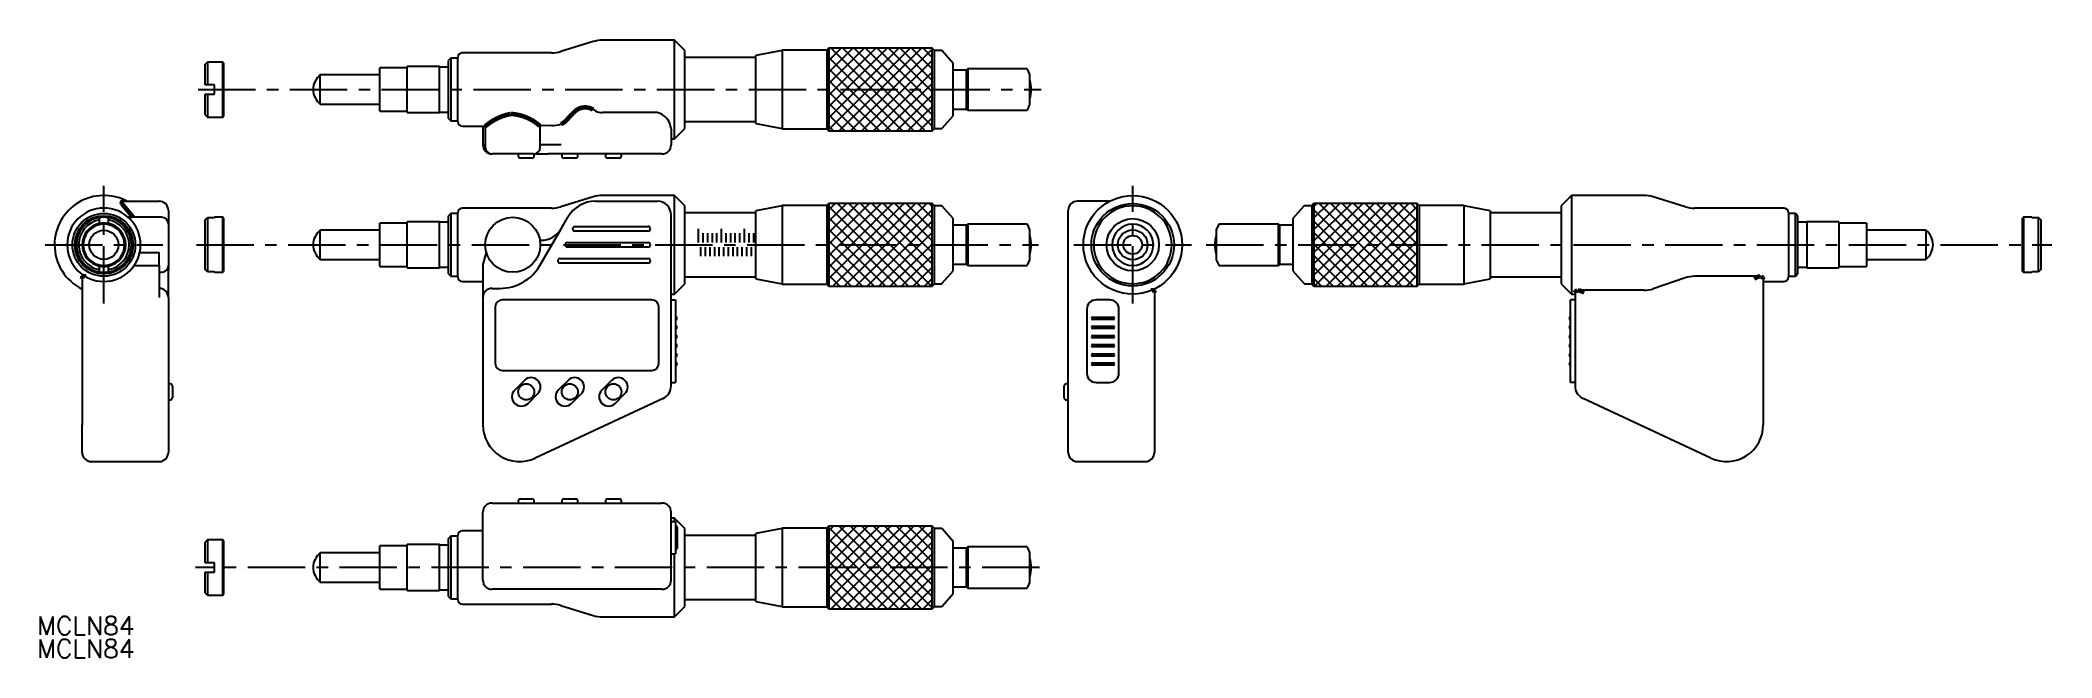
# Model space of a CAD drawing. Extents: x 19 to 457, y 13 to 148.
import ezdxf

# ---------------------------------------------------------------- set-up
doc = ezdxf.new("R2010")
doc.units = 0
doc.header["$LTSCALE"] = 10
doc.linetypes.add('CENTER', pattern=[2, 1.25, -0.25, 0.25, -0.25])
doc.layers.get('0').update_dxf_attribs({"linetype": 'CONTINUOUS'})
doc.layers.add('CENTER', color=1, linetype='CENTER')
doc.styles.get("Standard").update_dxf_attribs({"font": 'txt.shx', "bigfont": '@extfont2.shx'})

# ---------------------------------------------------------------- blocks, each defined once
blk = doc.blocks.new('AID1')
at = {"color": 7}
blk.add_text('MCLN84', height=4, dxfattribs=at).set_placement((18.341667, 18.217231))
blk = doc.blocks.new('AID5')
at = {"color": 7}
blk.add_text('MCLN84', height=4, dxfattribs=at).set_placement((18.341667, 13.217231))

msp = doc.modelspace()

# ---------------------------------------------------------------- linework, layer by layer
at = {"color": 7, "linetype": 'CONTINUOUS'}
for p, q in [((130.454416, 145.1), (111, 145.1)), ((139.500054, 147.544461), (132.499946, 145.405539)), ((157.25, 147.85), (141.545584, 147.85)), ((159.5, 145.6), (157.25, 147.85)), ((157.25, 126.35), (157.25, 147.85)), ((159.5, 128.6), (159.5, 145.6)), ((180.7, 145.6), (175, 144.492032)), ((180.7, 145.7), (180.7, 128.5)), ((190.5, 145.7), (180.7, 145.7)), ((190.9, 146.1), (190.5, 145.7)), ((190.5, 128.5), (190.5, 145.7)), ((190.9, 146.1), (190.9, 128.1)), ((213.4, 146.1), (190.9, 146.1)), ((213.4, 128.1), (213.4, 146.1)), ((213.9, 145.6), (213.4, 146.1)), ((215.365679, 145.6), (213.9, 145.6)), ((213.9, 128.6), (213.9, 145.6)), ((218, 142.8), (215.58946, 145.499805)), ((55.5, 143.1), (55, 142.6)), ((55, 138.1), (55, 142.6)), ((55.5, 143.1), (55.5, 138.1)), ((58.8, 143.1), (55.5, 143.1)), ((58.8, 137.1), (58.8, 143.1)), ((59, 142.9), (58.8, 143.1)), ((59, 142.9), (59, 137.1)), ((80.067023, 133.925), (80.067023, 140.275)), ((93, 140.275), (80.067023, 140.275)), ((99, 141.85), (93, 141.85)), ((93, 132.35), (93, 141.85)), ((106, 142.1), (99, 142.1)), ((99, 132.1), (99, 142.1)), ((106, 132.1), (106, 142.1)), ((108, 142), (106, 142)), ((108.5, 143.95), (108, 143.45)), ((108, 130.75), (108, 143.45)), ((108.5, 143.95), (108.5, 130.25)), ((110, 143.95), (108.5, 143.95)), ((110, 130.1), (110, 144.1)), ((175, 144.1), (159.5, 144.1)), ((175, 129.707968), (175, 144.492032)), ((218, 131.4), (218, 142.8)), ((220.9, 141.35), (218, 141.35)), ((221.15, 141.6), (220.9, 141.35)), ((220.9, 132.85), (220.9, 141.35)), ((221.15, 141.6), (221.15, 132.6)), ((233.959796, 141.6), (221.15, 141.6)), ((234.7, 140.35), (234.234914, 141.419625)), ((234.7, 133.85), (234.7, 140.35)), ((55.5, 138.1), (55, 138.1)), ((55, 131.6), (55, 136.1)), ((55, 136.1), (55.5, 136.1)), ((57, 138.1), (55.5, 138.1)), ((55.5, 136.1), (55.5, 131.1)), ((55.5, 136.1), (57, 136.1)), ((57, 136.1), (57, 138.1)), ((58.8, 131.1), (58.8, 137.1)), ((59, 137.1), (59, 131.3)), ((55, 131.6), (55.5, 131.1)), ((80.067023, 133.925), (93, 133.925)), ((93, 132.35), (99, 132.35)), ((99, 132.1), (106, 132.1)), ((106, 132.2), (108, 132.2)), ((140.041452, 132.42841), (139.500054, 132.71426)), ((153.5, 132.068847), (141.545584, 132.068847)), ((218, 132.85), (220.9, 132.85)), ((220.9, 132.85), (221.15, 132.6)), ((221.15, 132.6), (233.959796, 132.6)), ((234.234914, 132.780375), (234.7, 133.85)), ((55.5, 131.1), (58.8, 131.1)), ((58.8, 131.1), (59, 131.3)), ((108, 130.75), (108.5, 130.25)), ((108.5, 130.25), (110, 130.25)), ((111, 129.1), (116, 129.1)), ((115.5, 129.1), (115.5, 125.05)), ((116, 129.1), (116, 124.55)), ((128.205771, 129.162746), (127.91608, 129.162746)), ((127.91608, 129.162746), (127.91608, 125.05)), ((130.454416, 129.248484), (128.205771, 129.162746)), ((132.535898, 129.555825), (132.499946, 129.539771)), ((156.5, 128.537728), (156.5, 125.05)), ((157.25, 126.35), (159.5, 128.6)), ((159.5, 130.1), (175, 130.1)), ((175, 129.707968), (180.7, 128.6)), ((180.7, 128.5), (190.5, 128.5)), ((190.5, 128.5), (190.9, 128.1)), ((190.9, 128.1), (213.4, 128.1)), ((213.4, 128.1), (213.9, 128.6)), ((213.9, 128.6), (215.365679, 128.6)), ((215.58946, 128.700195), (218, 131.4)), ((115.5, 125.05), (116, 125.05)), ((126.5, 123.05), (117.5, 123.05)), ((123.18934, 123.05), (123.18934, 122.65)), ((126.5, 123.05), (129.649147, 123.05)), ((126.68934, 122.65), (126.68934, 123.05)), ((127.91608, 125.05), (128.205771, 125.05)), ((128, 124.55), (128, 125.05)), ((132.535898, 125.05), (128.205771, 125.05)), ((135.711325, 123.05), (129.649147, 123.05)), ((132.68934, 123.05), (132.68934, 122.65)), ((140.041452, 123.05), (135.711325, 123.05)), ((136.18934, 122.65), (136.18934, 123.05)), ((153.5, 123.05), (140.041452, 123.05)), ((142.18934, 123.05), (142.18934, 122.65)), ((145.68934, 122.65), (145.68934, 123.05)), ((154.5, 123.05), (153.5, 123.05)), ((156.5, 126.35), (157.25, 126.35)), ((126.18934, 122.15), (123.68934, 122.15)), ((135.68934, 122.15), (133.18934, 122.15)), ((145.18934, 122.15), (142.68934, 122.15)), ((157.25, 114), (141.545584, 114)), ((157.25, 92.5), (157.25, 114)), ((159.5, 111.75), (157.25, 114)), ((352.75, 114), (350.5, 111.75)), ((352.75, 114), (352.75, 103.25)), ((368.454416, 114), (352.75, 114)), ((37.57159, 112.75), (37.28574, 112.729032)), ((37.57159, 112.75), (44.95, 112.75)), ((46.95, 110.75), (46.95, 108.25)), ((108.5, 110.1), (108, 109.6)), ((108, 96.9), (108, 109.6)), ((108.5, 110.1), (108.5, 96.4)), ((110, 110.1), (108.5, 110.1)), ((110, 96.25), (110, 110.25)), ((130.454416, 111.25), (111, 111.25)), ((139.500054, 113.694461), (132.499946, 111.555539)), ((140.041452, 112.75), (153.5, 112.75)), ((156.5, 72.47234), (156.5, 109.75)), ((159.5, 94.75), (159.5, 111.75)), ((175, 110.25), (159.5, 110.25)), ((180.7, 111.75), (175, 110.642032)), ((175, 95.857968), (175, 110.642032)), ((180.7, 111.85), (180.7, 94.65)), ((190.5, 111.85), (180.7, 111.85)), ((190.9, 112.25), (190.5, 111.85)), ((190.5, 94.65), (190.5, 111.85)), ((190.9, 112.25), (190.9, 94.25)), ((213.4, 112.25), (190.9, 112.25)), ((213.4, 94.25), (213.4, 112.25)), ((213.9, 111.75), (213.4, 112.25)), ((213.9, 94.75), (213.9, 111.75)), ((215.365679, 111.75), (213.9, 111.75)), ((218, 108.95), (215.58946, 111.649805)), ((243.05, 109.75), (243.05, 110.75)), ((243.05, 72.47234), (243.05, 109.75)), ((252.068847, 112.75), (245.05, 112.75)), ((294.41054, 111.649805), (292, 108.95)), ((296.1, 111.75), (294.634321, 111.75)), ((296.6, 112.25), (296.1, 111.75)), ((296.1, 111.75), (296.1, 94.75)), ((296.6, 112.25), (296.6, 103.25)), ((319.1, 112.25), (296.6, 112.25)), ((319.1, 103.25), (319.1, 112.25)), ((319.5, 111.85), (319.1, 112.25)), ((319.5, 111.85), (319.5, 103.25)), ((329.3, 111.85), (319.5, 111.85)), ((329.3, 103.25), (329.3, 111.85)), ((335, 110.642032), (329.3, 111.75)), ((335, 110.642032), (335, 103.25)), ((350.5, 110.25), (335, 110.25)), ((350.5, 111.75), (350.5, 103.25)), ((377.500054, 111.555539), (370.499946, 113.694461)), ((399, 111.25), (379.545584, 111.25)), ((400, 110.25), (400, 103.25)), ((401.5, 110.1), (400, 110.1)), ((401.5, 103.25), (401.5, 110.1)), ((402, 109.6), (401.5, 110.1)), ((402, 109.6), (402, 103.25)), ((31.9, 109.16608), (31.9, 108.658327)), ((31.9, 108.658327), (31.9, 107.893544)), ((31.9, 107.893544), (31.9, 107.637482)), ((33.9, 108.658327), (33.9, 109.16608)), ((33.9, 107.893544), (33.9, 108.658327)), ((33.9, 107.637482), (33.9, 107.893544)), ((38.191503, 109.25), (38.252442, 109.195701)), ((45.45, 109.25), (38.192196, 109.25)), ((46.95, 108.25), (46.95, 107.75)), ((46.95, 107.75), (46.95, 103.25)), ((55, 108.658327), (55.5, 109.16608)), ((55, 97.841673), (55, 108.658327)), ((55.5, 109.16608), (55.5, 97.33392)), ((55.5, 109.16608), (57, 109.16608)), ((57, 109.16608), (57, 109.25)), ((58.8, 109.25), (57, 109.25)), ((58.8, 97.25), (58.8, 109.25)), ((59, 109.05), (58.8, 109.25)), ((59, 109.05), (59, 97.45)), ((80.067023, 100.075), (80.067023, 106.425)), ((93, 106.425), (80.067023, 106.425)), ((93, 98.5), (93, 108)), ((99, 108), (93, 108)), ((99, 98.25), (99, 108.25)), ((106, 108.25), (99, 108.25)), ((106, 98.25), (106, 108.25)), ((108, 108.15), (106, 108.15)), ((127.917096, 98.75), (132.535898, 106.75)), ((132.535898, 106.75), (133.979274, 109.25)), ((135.551689, 107.25), (151.5, 107.25)), ((151.5, 106.25), (135.551689, 106.25)), ((218, 97.55), (218, 108.95)), ((220.9, 107.5), (218, 107.5)), ((221.15, 107.75), (220.9, 107.5)), ((220.9, 99), (220.9, 107.5)), ((221.15, 107.75), (221.15, 98.75)), ((233.959796, 107.75), (221.15, 107.75)), ((234.7, 106.5), (234.234914, 107.569625)), ((234.7, 100), (234.7, 106.5)), ((275.765086, 107.569625), (275.3, 106.5)), ((275.3, 106.5), (275.3, 103.25)), ((288.85, 107.75), (276.040204, 107.75)), ((288.85, 103.25), (288.85, 107.75)), ((289.1, 107.5), (288.85, 107.75)), ((289.1, 107.5), (289.1, 103.25)), ((292, 107.5), (289.1, 107.5)), ((292, 108.95), (292, 103.25)), ((404, 108.15), (402, 108.15)), ((404, 108.25), (404, 98.25)), ((411, 108.25), (404, 108.25)), ((411, 108.25), (411, 98.25)), ((417, 108), (411, 108)), ((417, 108), (417, 98.5)), ((429.932977, 106.425), (417, 106.425)), ((429.932977, 106.425), (429.932977, 103.25)), ((451.2, 109.25), (451, 109.05)), ((451, 97.45), (451, 109.05)), ((451.2, 109.25), (451.2, 97.25)), ((453, 109.25), (451.2, 109.25)), ((453, 109.25), (453, 109.16608)), ((453, 109.16608), (454.5, 109.16608)), ((454.5, 97.33392), (454.5, 109.16608)), ((454.5, 109.16608), (455, 108.658327)), ((455, 108.658327), (455, 97.841673)), ((40.715593, 101.542224), (44.95, 101.542224)), ((44.95, 98.75), (44.95, 101.542224)), ((46.95, 103.25), (46.95, 98.75)), ((115.5, 98.75), (116.248174, 101.542224)), ((127.91608, 104.25), (128.205771, 104.25)), ((133.919612, 103.75), (151.5, 103.75)), ((151.5, 102.75), (133.919612, 102.75)), ((275.3, 103.25), (275.3, 100)), ((288.85, 98.75), (288.85, 103.25)), ((289.1, 103.25), (289.1, 99)), ((292, 103.25), (292, 97.55)), ((296.6, 103.25), (296.6, 94.25)), ((319.1, 94.25), (319.1, 103.25)), ((319.5, 103.25), (319.5, 94.65)), ((329.3, 94.65), (329.3, 103.25)), ((335, 103.25), (335, 95.857968)), ((350.5, 103.25), (350.5, 94.75)), ((352.75, 103.25), (352.75, 92.5)), ((400, 103.25), (400, 96.25)), ((401.5, 96.4), (401.5, 103.25)), ((402, 103.25), (402, 96.9)), ((429.932977, 103.25), (429.932977, 100.075)), ((31.9, 98.862518), (31.9, 98.606456)), ((31.9, 98.606456), (31.9, 97.841673)), ((31.9, 97.841673), (31.9, 97.33392)), ((33.9, 98.606456), (33.9, 98.862518)), ((33.9, 97.841673), (33.9, 98.606456)), ((33.9, 97.33392), (33.9, 97.841673)), ((39.514378, 98.75), (44.95, 98.75)), ((44.95, 98.75), (44.95, 91.75)), ((44.95, 97.25), (45.45, 97.25)), ((46.95, 98.75), (46.95, 97.75)), ((46.95, 91.75), (46.95, 97.75)), ((55.5, 97.33392), (55, 97.841673)), ((57, 97.33392), (55.5, 97.33392)), ((57, 97.25), (57, 97.33392)), ((57, 97.25), (58.8, 97.25)), ((58.8, 97.25), (59, 97.45)), ((80.067023, 100.075), (93, 100.075)), ((93, 98.5), (99, 98.5)), ((99, 98.25), (106, 98.25)), ((106, 98.35), (108, 98.35)), ((108, 96.9), (108.5, 96.4)), ((115.5, 98.75), (115.5, 91.75)), ((132.287535, 100.25), (151.5, 100.25)), ((151.5, 99.25), (132.287535, 99.25)), ((215.58946, 94.850195), (218, 97.55)), ((218, 99), (220.9, 99)), ((220.9, 99), (221.15, 98.75)), ((221.15, 98.75), (233.959796, 98.75)), ((234.234914, 98.930375), (234.7, 100)), ((275.3, 100), (275.765086, 98.930375)), ((276.040204, 98.75), (288.85, 98.75)), ((288.85, 98.75), (289.1, 99)), ((289.1, 99), (292, 99)), ((292, 97.55), (294.41054, 94.850195)), ((401.5, 96.4), (402, 96.9)), ((402, 98.35), (404, 98.35)), ((404, 98.25), (411, 98.25)), ((411, 98.5), (417, 98.5)), ((417, 100.075), (429.932977, 100.075)), ((451, 97.45), (451.2, 97.25)), ((451.2, 97.25), (453, 97.25)), ((454.5, 97.33392), (453, 97.33392)), ((453, 97.33392), (453, 97.25)), ((455, 97.841673), (454.5, 97.33392)), ((28.15, 95.888784), (28.15, 64)), ((108.5, 96.4), (110, 96.4)), ((111, 95.25), (115.5, 95.25)), ((117.5, 93.75), (119.256842, 93.75)), ((156.5, 92.5), (157.25, 92.5)), ((157.25, 92.5), (159.5, 94.75)), ((159.5, 96.25), (175, 96.25)), ((175, 95.857968), (180.7, 94.75)), ((180.7, 94.65), (190.5, 94.65)), ((190.5, 94.65), (190.9, 94.25)), ((190.9, 94.25), (213.4, 94.25)), ((213.4, 94.25), (213.9, 94.75)), ((213.9, 94.75), (215.365679, 94.75)), ((261.85, 93.602235), (261.85, 93.188117)), ((261.85, 93.188117), (261.85, 92.833667)), ((261.85, 92.833667), (261.85, 72.47234)), ((294.634321, 94.75), (296.1, 94.75)), ((296.1, 94.75), (296.6, 94.25)), ((296.6, 94.25), (319.1, 94.25)), ((319.1, 94.25), (319.5, 94.65)), ((319.5, 94.65), (329.3, 94.65)), ((329.3, 94.75), (335, 95.857968)), ((335, 96.25), (350.5, 96.25)), ((350.5, 94.75), (352.75, 92.5)), ((352.75, 92.5), (353.5, 92.5)), ((353.5, 92.857695), (353.5, 72.47234)), ((353.989706, 93.296615), (354.177228, 93.333667)), ((368.454416, 93.333667), (354.17731, 93.333667)), ((368.454416, 93.327511), (368.454416, 93.333667)), ((377.481348, 96.034977), (370.488641, 93.662691)), ((370.488768, 93.66231), (370.488641, 93.662691)), ((393.822721, 96.388784), (379.545584, 96.388784)), ((393.822789, 96.388784), (394.061249, 96.321797)), ((394.5, 95.73751), (394.5, 64)), ((394.5, 95.25), (399, 95.25)), ((400, 96.4), (401.5, 96.4)), ((46.95, 91.75), (46.95, 64)), ((115.5, 91.75), (115.5, 64)), ((118.2, 89.75), (118.2, 77.35)), ((152.3, 91.25), (119.7, 91.25)), ((153.8, 77.35), (153.8, 89.75)), ((156.5, 91.25), (157.5, 91.25)), ((157.5, 91.25), (157.5, 89.25)), ((157.5, 89.25), (157.5, 75.25)), ((247.1, 89.25), (247.1, 75.25)), ((252.1, 91.25), (249.1, 91.25)), ((254.1, 75.25), (254.1, 89.25)), ((352.5, 89.25), (352.5, 91.25)), ((353.5, 91.25), (352.5, 91.25)), ((352.5, 75.25), (352.5, 89.25)), ((157.5, 87.5), (157.55, 87.5)), ((157.5, 87), (157.55, 87)), ((157.5, 85.5), (157.55, 85.5)), ((157.5, 85), (157.55, 85)), ((157.5, 83.5), (157.55, 83.5)), ((248.35, 87.5), (252.85, 87.5)), ((252.85, 87), (248.35, 87)), ((248.35, 85.5), (252.85, 85.5)), ((252.85, 85), (248.35, 85)), ((248.35, 83.5), (252.85, 83.5)), ((352.5, 87.5), (352.45, 87.5)), ((352.5, 87), (352.45, 87)), ((352.5, 85.5), (352.45, 85.5)), ((352.5, 85), (352.45, 85)), ((352.5, 83.5), (352.45, 83.5)), ((157.5, 83), (157.55, 83)), ((157.5, 81.5), (157.55, 81.5)), ((157.5, 81), (157.55, 81)), ((157.5, 79.5), (157.55, 79.5)), ((157.5, 79), (157.55, 79)), ((252.85, 83), (248.35, 83)), ((248.35, 81.5), (252.85, 81.5)), ((252.85, 81), (248.35, 81)), ((248.35, 79.5), (252.85, 79.5)), ((252.85, 79), (248.35, 79)), ((352.5, 83), (352.45, 83)), ((352.5, 81.5), (352.45, 81.5)), ((352.5, 81), (352.45, 81)), ((352.5, 79.5), (352.45, 79.5)), ((352.5, 79), (352.45, 79)), ((119.7, 75.85), (152.3, 75.85)), ((157.5, 77.5), (157.55, 77.5)), ((157.5, 77), (157.55, 77)), ((157.5, 75.25), (157.5, 73.25)), ((248.35, 77.5), (252.85, 77.5)), ((252.85, 77), (248.35, 77)), ((352.5, 77.5), (352.45, 77.5)), ((352.5, 77), (352.45, 77)), ((352.5, 73.25), (352.5, 75.25)), ((47.35, 72.93934), (46.95, 72.93934)), ((47.85, 72.43934), (47.85, 71.18934)), ((47.85, 71.18934), (47.85, 69.93934)), ((124.550431, 73.699569), (122.429111, 71.578249)), ((125.328249, 68.679111), (127.449569, 70.800431)), ((134.050431, 73.699569), (131.929111, 71.578249)), ((134.828249, 68.679111), (136.949569, 70.800431)), ((143.550431, 73.699569), (141.429111, 71.578249)), ((144.328249, 68.679111), (146.449569, 70.800431)), ((156.5, 73.25), (157.5, 73.25)), ((242.15, 69.93934), (242.15, 72.43934)), ((243.05, 72.93934), (242.65, 72.93934)), ((243.05, 71.566032), (243.05, 72.47234)), ((243.05, 58.562153), (243.05, 71.566032)), ((249.1, 73.25), (252.1, 73.25)), ((261.85, 72.47234), (261.85, 71.566032)), ((261.85, 71.566032), (261.85, 58.562153)), ((353.5, 73.25), (352.5, 73.25)), ((46.95, 69.43934), (47.35, 69.43934)), ((154.767855, 69.753417), (126.880946, 56.749538)), ((242.65, 69.43934), (243.05, 69.43934)), ((383.119054, 56.749538), (355.232145, 69.753417)), ((28.15, 58), (28.15, 64)), ((46.95, 64), (46.95, 58)), ((243.05, 58), (243.05, 58.562153)), ((261.85, 58.562153), (261.85, 58)), ((30.15, 56), (44.95, 56)), ((245.05, 56), (259.85, 56)), ((115.5, 30.15), (115.5, 44.95)), ((117.5, 46.95), (126.03571, 46.95)), ((123.18934, 47.35), (123.18934, 46.95)), ((123.68934, 47.85), (126.18934, 47.85)), ((126.03571, 46.95), (153.922618, 46.95)), ((126.68934, 46.95), (126.68934, 47.35)), ((132.68934, 47.35), (132.68934, 46.95)), ((133.18934, 47.85), (135.68934, 47.85)), ((136.18934, 46.95), (136.18934, 47.35)), ((142.18934, 47.35), (142.18934, 46.95)), ((142.68934, 47.85), (145.18934, 47.85)), ((145.68934, 46.95), (145.68934, 47.35)), ((153.922618, 46.95), (154.5, 46.95)), ((156.5, 30.15), (156.5, 44.95)), ((108.5, 39.75), (108, 39.25)), ((108.5, 39.75), (108.5, 26.05)), ((110, 39.75), (108.5, 39.75)), ((110, 25.9), (110, 39.9)), ((115.5, 40.9), (111, 40.9)), ((157.25, 43.65), (156.5, 43.65)), ((156.5, 42.9), (157.5, 42.9)), ((159.5, 41.4), (157.25, 43.65)), ((157.25, 42.9), (157.25, 43.65)), ((157.5, 42.9), (157.5, 40.9)), ((157.5, 41.9), (157.55, 41.9)), ((157.5, 40.9), (157.5, 37.9)), ((157.8, 41.65), (157.8, 37.15)), ((159.5, 24.4), (159.5, 41.4)), ((175, 39.9), (159.5, 39.9)), ((180.7, 41.4), (175, 40.292032)), ((175, 25.507968), (175, 40.292032)), ((180.7, 41.5), (180.7, 24.3)), ((190.5, 41.5), (180.7, 41.5)), ((190.9, 41.9), (190.5, 41.5)), ((190.5, 24.3), (190.5, 41.5)), ((190.9, 41.9), (190.9, 23.9)), ((213.4, 41.9), (190.9, 41.9)), ((213.4, 23.9), (213.4, 41.9)), ((213.9, 41.4), (213.4, 41.9)), ((215.365679, 41.4), (213.9, 41.4)), ((213.9, 32.9), (213.9, 41.4)), ((218, 38.6), (215.58946, 41.299805)), ((55.5, 38.9), (55, 38.4)), ((55, 33.9), (55, 38.4)), ((55.5, 38.9), (55.5, 33.9)), ((58.8, 38.9), (55.5, 38.9)), ((58.8, 26.9), (58.8, 38.9)), ((59, 38.7), (58.8, 38.9)), ((59, 38.7), (59, 27.1)), ((80.067023, 29.725), (80.067023, 36.075)), ((93, 36.075), (80.067023, 36.075)), ((99, 37.65), (93, 37.65)), ((93, 32.9), (93, 37.65)), ((106, 37.9), (99, 37.9)), ((99, 32.9), (99, 37.9)), ((106, 32.9), (106, 37.9)), ((108, 37.8), (106, 37.8)), ((108, 26.55), (108, 39.25)), ((156.5, 35.9), (157.5, 35.9)), ((157.25, 22.15), (157.25, 35.9)), ((157.5, 37.9), (157.5, 35.9)), ((157.5, 36.9), (157.55, 36.9)), ((218, 27.2), (218, 38.6)), ((220.9, 37.15), (218, 37.15)), ((221.15, 37.4), (220.9, 37.15)), ((220.9, 28.65), (220.9, 37.15)), ((221.15, 37.4), (221.15, 28.4)), ((233.959796, 37.4), (221.15, 37.4)), ((234.7, 36.15), (234.234914, 37.219625)), ((234.7, 29.65), (234.7, 36.15)), ((55.5, 33.9), (55, 33.9)), ((55, 27.4), (55, 31.9)), ((55, 31.9), (55.5, 31.9)), ((57, 33.9), (55.5, 33.9)), ((55.5, 31.9), (55.5, 26.9)), ((55.5, 31.9), (57, 31.9)), ((57, 31.9), (57, 33.9)), ((93, 28.15), (93, 32.9)), ((99, 27.9), (99, 32.9)), ((106, 27.9), (106, 32.9)), ((213.9, 24.4), (213.9, 32.9)), ((55, 27.4), (55.5, 26.9)), ((55.5, 26.9), (58.8, 26.9)), ((58.8, 26.9), (59, 27.1)), ((80.067023, 29.725), (93, 29.725)), ((93, 28.15), (99, 28.15)), ((99, 27.9), (106, 27.9)), ((106, 28), (108, 28)), ((108, 26.55), (108.5, 26.05)), ((126.03571, 28.15), (117.5, 28.15)), ((153.922618, 28.15), (126.03571, 28.15)), ((154.5, 28.15), (153.922618, 28.15)), ((215.58946, 24.500195), (218, 27.2)), ((218, 28.65), (220.9, 28.65)), ((220.9, 28.65), (221.15, 28.4)), ((221.15, 28.4), (233.959796, 28.4)), ((234.234914, 28.580375), (234.7, 29.65)), ((108.5, 26.05), (110, 26.05)), ((111, 24.9), (130.454416, 24.9)), ((132.499946, 24.594461), (139.500054, 22.455539)), ((141.545584, 22.15), (157.25, 22.15)), ((157.25, 22.15), (159.5, 24.4)), ((159.5, 25.9), (175, 25.9)), ((175, 25.507968), (180.7, 24.4)), ((180.7, 24.3), (190.5, 24.3)), ((190.5, 24.3), (190.9, 23.9)), ((190.9, 23.9), (213.4, 23.9)), ((213.4, 23.9), (213.9, 24.4)), ((213.9, 24.4), (215.365679, 24.4))]:
    msp.add_line(p, q, dxfattribs=at)
at = {"color": 3, "linetype": 'CONTINUOUS'}
for p, q in [((190.9, 145.9), (191.1, 146.1)), ((190.9, 143.4), (193.6, 146.1)), ((190.9, 140.9), (196.1, 146.1)), ((190.9, 138.4), (198.6, 146.1)), ((190.9, 135.9), (201.1, 146.1)), ((190.9, 133.4), (203.6, 146.1)), ((190.9, 130.9), (206.1, 146.1)), ((190.9, 128.4), (208.6, 146.1)), ((191.4, 146.1), (209.4, 128.1)), ((193.1, 128.1), (211.1, 146.1)), ((193.9, 146.1), (211.9, 128.1)), ((195.6, 128.1), (213.4, 145.9)), ((196.4, 146.1), (213.4, 129.1)), ((198.9, 146.1), (213.4, 131.6)), ((201.4, 146.1), (213.4, 134.1)), ((203.9, 146.1), (213.4, 136.6)), ((206.4, 146.1), (213.4, 139.1)), ((208.9, 146.1), (213.4, 141.6)), ((211.4, 146.1), (213.4, 144.1)), ((190.9, 144.1), (206.9, 128.1)), ((190.9, 141.6), (204.4, 128.1)), ((198.1, 128.1), (213.4, 143.4)), ((200.6, 128.1), (213.4, 140.9)), ((190.9, 139.1), (201.9, 128.1)), ((190.9, 136.6), (199.4, 128.1)), ((203.1, 128.1), (213.4, 138.4)), ((205.6, 128.1), (213.4, 135.9)), ((190.9, 134.1), (196.9, 128.1)), ((190.9, 131.6), (194.4, 128.1)), ((208.1, 128.1), (213.4, 133.4)), ((190.9, 129.1), (191.9, 128.1)), ((210.6, 128.1), (213.4, 130.9)), ((213.1, 128.1), (213.4, 128.4)), ((190.9, 110.9), (192.25, 112.25)), ((190.9, 108.4), (194.75, 112.25)), ((190.9, 105.9), (197.25, 112.25)), ((190.9, 103.4), (199.75, 112.25)), ((190.9, 100.9), (202.25, 112.25)), ((190.9, 98.4), (204.75, 112.25)), ((190.9, 95.9), (207.25, 112.25)), ((190.9, 111.6), (208.25, 94.25)), ((191.75, 94.25), (209.75, 112.25)), ((192.75, 112.25), (210.75, 94.25)), ((194.25, 94.25), (212.25, 112.25)), ((195.25, 112.25), (213.25, 94.25)), ((196.75, 94.25), (213.4, 110.9)), ((197.75, 112.25), (213.4, 96.6)), ((200.25, 112.25), (213.4, 99.1)), ((202.75, 112.25), (213.4, 101.6)), ((205.25, 112.25), (213.4, 104.1)), ((207.75, 112.25), (213.4, 106.6)), ((210.25, 112.25), (213.4, 109.1)), ((212.75, 112.25), (213.4, 111.6)), ((296.6, 111.6), (297.25, 112.25)), ((296.6, 109.1), (299.75, 112.25)), ((296.6, 106.6), (302.25, 112.25)), ((296.6, 104.1), (304.75, 112.25)), ((296.6, 101.6), (307.25, 112.25)), ((296.6, 99.1), (309.75, 112.25)), ((296.6, 96.6), (312.25, 112.25)), ((296.6, 110.9), (313.25, 94.25)), ((296.75, 94.25), (314.75, 112.25)), ((297.75, 112.25), (315.75, 94.25)), ((299.25, 94.25), (317.25, 112.25)), ((300.25, 112.25), (318.25, 94.25)), ((301.75, 94.25), (319.1, 111.6)), ((302.75, 112.25), (319.1, 95.9)), ((305.25, 112.25), (319.1, 98.4)), ((307.75, 112.25), (319.1, 100.9)), ((310.25, 112.25), (319.1, 103.4)), ((312.75, 112.25), (319.1, 105.9)), ((315.25, 112.25), (319.1, 108.4)), ((317.75, 112.25), (319.1, 110.9)), ((162.5, 103.75), (162.5, 106.75)), ((163.5, 103.75), (163.5, 105.75)), ((164.5, 103.75), (164.5, 105.75)), ((165.5, 103.75), (165.5, 105.75)), ((166.5, 103.75), (166.5, 105.75)), ((167.5, 103.75), (167.5, 106.75)), ((168.5, 103.75), (168.5, 105.75)), ((169.5, 103.75), (169.5, 105.75)), ((170.5, 103.75), (170.5, 105.75)), ((171.5, 103.75), (171.5, 105.75)), ((172.5, 103.75), (172.5, 106.75)), ((173.5, 103.75), (173.5, 105.75)), ((174.5, 103.75), (174.5, 105.75)), ((190.9, 109.1), (205.75, 94.25)), ((190.9, 106.6), (203.25, 94.25)), ((199.25, 94.25), (213.4, 108.4)), ((201.75, 94.25), (213.4, 105.9)), ((296.6, 108.4), (310.75, 94.25)), ((296.6, 105.9), (308.25, 94.25)), ((304.25, 94.25), (319.1, 109.1)), ((306.75, 94.25), (319.1, 106.6)), ((163, 100.75), (163, 102.75)), ((164, 100.75), (164, 102.75)), ((165, 100.75), (165, 102.75)), ((166, 100.75), (166, 102.75)), ((167, 100.75), (167, 102.75)), ((168, 100.75), (168, 102.75)), ((169, 100.75), (169, 102.75)), ((170, 100.75), (170, 102.75)), ((171, 100.75), (171, 102.75)), ((172, 100.75), (172, 102.75)), ((173, 100.75), (173, 102.75)), ((174, 100.75), (174, 102.75)), ((190.9, 104.1), (200.75, 94.25)), ((190.9, 101.6), (198.25, 94.25)), ((204.25, 94.25), (213.4, 103.4)), ((206.75, 94.25), (213.4, 100.9)), ((296.6, 103.4), (305.75, 94.25)), ((296.6, 100.9), (303.25, 94.25)), ((309.25, 94.25), (319.1, 104.1)), ((311.75, 94.25), (319.1, 101.6)), ((190.9, 99.1), (195.75, 94.25)), ((190.9, 96.6), (193.25, 94.25)), ((209.25, 94.25), (213.4, 98.4)), ((296.6, 98.4), (300.75, 94.25)), ((314.25, 94.25), (319.1, 99.1)), ((316.75, 94.25), (319.1, 96.6)), ((211.75, 94.25), (213.4, 95.9)), ((296.6, 95.9), (298.25, 94.25)), ((190.9, 40.9), (191.9, 41.9)), ((190.9, 38.4), (194.4, 41.9)), ((190.9, 35.9), (196.9, 41.9)), ((190.9, 33.4), (199.4, 41.9)), ((190.9, 30.9), (201.9, 41.9)), ((190.9, 28.4), (204.4, 41.9)), ((190.9, 25.9), (206.9, 41.9)), ((190.9, 41.6), (208.6, 23.9)), ((191.4, 23.9), (209.4, 41.9)), ((193.1, 41.9), (211.1, 23.9)), ((193.9, 23.9), (211.9, 41.9)), ((195.6, 41.9), (213.4, 24.1)), ((196.4, 23.9), (213.4, 40.9)), ((198.1, 41.9), (213.4, 26.6)), ((200.6, 41.9), (213.4, 29.1)), ((203.1, 41.9), (213.4, 31.6)), ((205.6, 41.9), (213.4, 34.1)), ((208.1, 41.9), (213.4, 36.6)), ((210.6, 41.9), (213.4, 39.1)), ((213.1, 41.9), (213.4, 41.6)), ((190.9, 39.1), (206.1, 23.9)), ((190.9, 36.6), (203.6, 23.9)), ((198.9, 23.9), (213.4, 38.4)), ((201.4, 23.9), (213.4, 35.9)), ((190.9, 34.1), (201.1, 23.9)), ((190.9, 31.6), (198.6, 23.9)), ((203.9, 23.9), (213.4, 33.4)), ((206.4, 23.9), (213.4, 30.9)), ((190.9, 29.1), (196.1, 23.9)), ((190.9, 26.6), (193.6, 23.9)), ((208.9, 23.9), (213.4, 28.4)), ((190.9, 24.1), (191.1, 23.9)), ((211.4, 23.9), (213.4, 25.9))]:
    msp.add_line(p, q, dxfattribs=at)
at = {"color": 7, "linetype": 'CONTINUOUS', "const_width": 1}
for points in [[(127.91608, 129.162746, 0.169793), (121.57671, 131.791594, 0.128691), (116, 129.1)], [(139.500054, 132.71426, 0.379958), (135.196903, 131.971861, 0.040254), (133.979274, 130.720753)], [(37.28574, 112.729032), (37.10107, 112.691517), (36.966019, 112.640389), (36.875714, 112.580821), (36.806744, 112.487457), (36.788686, 112.384674), (36.813712, 112.262929), (36.863481, 112.153836, -0.001045), (39.279247, 109.25)], [(392.5, 95.888784, -0.060368), (393.677841, 96.375052), (393.799969, 96.388388), (393.822789, 96.388784)], [(394.061249, 96.321797, -0.083348), (394.405885, 95.988098), (394.462186, 95.890735), (394.498439, 95.766907), (394.5, 95.73751)], [(353.5, 92.857695), (353.529961, 92.955139), (353.592959, 93.036176, -0.085113), (353.989706, 93.296615)], [(354.177228, 93.333667), (354.31317, 93.321463, -0.060468), (355.5, 92.833667)]]:
    msp.add_lwpolyline(points, format="xyb", dxfattribs=at)
for points in [[(133.979274, 130.720753), (133.813151, 130.52898), (133.642269, 130.349771), (133.466955, 130.183471), (133.287545, 130.030397), (133.10438, 129.890841), (132.917812, 129.765072), (132.728197, 129.653328), (132.535898, 129.555825)], [(28.15, 95.888784), (28.150016, 95.892784), (28.152118, 95.934758), (28.157768, 95.97658), (28.167031, 96.018169), (28.179936, 96.059196), (28.196839, 96.100079), (28.217631, 96.139895), (28.242492, 96.178503), (28.27145, 96.215433), (28.293027, 96.238885), (28.316485, 96.2613), (28.341917, 96.282592), (28.369302, 96.302558), (28.399112, 96.321283), (28.430995, 96.338269), (28.465108, 96.353343), (28.501356, 96.366178), (28.525276, 96.372978), (28.550026, 96.378687), (28.57583, 96.383252), (28.602418, 96.386515), (28.629929, 96.388381), (28.658163, 96.388717), (28.687436, 96.387381), (28.717399, 96.384221), (28.739324, 96.380741), (28.761524, 96.376188), (28.784209, 96.370435), (28.807046, 96.36348), (28.830146, 96.355204), (28.853268, 96.345601), (28.876681, 96.334447), (28.9, 96.321797)], [(261.161111, 93.296615), (261.183683, 93.305194), (261.206192, 93.31254), (261.228737, 93.318739), (261.251102, 93.323788), (261.273664, 93.327805), (261.295947, 93.330736), (261.318028, 93.332643), (261.339758, 93.333562), (261.370936, 93.333228), (261.401294, 93.331029), (261.430883, 93.327081), (261.459531, 93.321522), (261.487664, 93.314342), (261.514758, 93.305742), (261.540859, 93.295806), (261.565883, 93.28466), (261.601042, 93.266076), (261.633821, 93.245305), (261.664331, 93.222506), (261.692449, 93.197986), (261.718609, 93.171494), (261.742333, 93.143626), (261.763699, 93.114475), (261.782661, 93.084275), (261.798189, 93.055312), (261.811651, 93.025704), (261.823105, 92.995444), (261.832515, 92.964737), (261.839964, 92.933342), (261.845353, 92.901676), (261.848698, 92.86972), (261.849984, 92.837667), (261.85, 92.833667)]]:
    msp.add_lwpolyline(points, dxfattribs=at)
at = {"color": 7, "linetype": 'CONTINUOUS'}
for centre, radius in [((257.1, 103.25), 10.75), ((32.9, 103.25), 6.85), ((32.9, 103.25), 6.35), ((257.1, 103.25), 9), ((32.9, 103.25), 3.175), ((122, 103.25), 6), ((257.1, 103.25), 5.7), ((257.1, 103.25), 3.25), ((257.1, 103.25), 2.027313), ((124.93934, 71.18934), 1.75), ((134.43934, 71.18934), 1.75), ((143.93934, 71.18934), 1.75)]:
    msp.add_circle(centre, radius, dxfattribs=at)
for centre, radius, start, end in [((111, 144.1), 1, 90, 180), ((130.454416, 152.1), 7, 270, 286.990823), ((141.545584, 140.85), 7, 90, 106.990823), ((215.365679, 145.3), 0.3, 41.7603, 90), ((82.5, 137.1), 4, 127.462651, 180), ((233.959796, 141.3), 0.3, 23.5, 90), ((82.5, 137.1), 4, 180, 232.537349), ((228, 137.1), 7, 0, 16.834981), ((228, 137.1), 7, 343.165019, 0), ((141.553264, 135.426819), 3.357981, 243.242547, 269.868958), ((152.550675, 128.222368), 3.961896, 4.565473, 76.136255), ((233.959796, 132.9), 0.3, 270, 336.5), ((111, 130.1), 1, 180, 270), ((130.311483, 137.580101), 8.332843, 270.982843, 285.226234), ((215.365679, 128.9), 0.3, 270, 318.2397), ((117.5, 125.05), 2, 180, 270), ((117.5, 124.55), 1.5, 180, 270), ((126.5, 124.55), 1.5, 270, 0), ((154.5, 125.05), 2, 270, 0), ((123.68934, 122.65), 0.5, 180, 270), ((126.18934, 122.65), 0.5, 270, 0), ((133.18934, 122.65), 0.5, 180, 270), ((135.68934, 122.65), 0.5, 270, 0), ((142.68934, 122.65), 0.5, 180, 270), ((145.18934, 122.65), 0.5, 270, 0), ((32.9, 103.25), 10.75, 62.094527, 180), ((141.545584, 107), 7, 90, 106.990823), ((368.454416, 107), 7, 73.009177, 90), ((32.9, 103.25), 8, 270, 180), ((44.95, 110.75), 2, 0, 90), ((111, 110.25), 1, 90, 180), ((130.454416, 118.25), 7, 270, 286.990823), ((140.041452, 105.75), 7, 90, 150), ((153.5, 109.75), 3, 0, 90), ((215.365679, 111.45), 0.3, 41.7603, 90), ((245.05, 110.75), 2, 90, 180), ((257.1, 103.25), 8.5, 180, 90), ((257.1, 103.25), 8.5, 90, 180), ((294.634321, 111.45), 0.3, 90, 138.2397), ((379.545584, 118.25), 7, 253.009177, 270), ((399, 110.25), 1, 0, 90), ((32.9, 103.25), 6, 99.594068, 260.405932), ((32.9, 103.25), 5.5, 100.475682, 259.524318), ((32.9, 103.25), 4.5, 102.839588, 257.160412), ((32.9, 103.25), 6, 80.405932, 99.594068), ((32.9, 103.25), 4.5, 77.160412, 102.839588), ((32.9, 103.25), 6, 279.594068, 80.405932), ((32.9, 103.25), 5.5, 280.475682, 79.524318), ((32.9, 103.25), 4.5, 282.839588, 77.160412), ((45.45, 107.75), 1.5, 0, 90), ((82.5, 103.25), 4, 127.462651, 180), ((128.205771, 109.25), 5, 270, 330), ((135.551689, 106.75), 0.5, 155, 270), ((135.551689, 106.75), 0.5, 90, 155), ((151.5, 106.75), 0.5, 0, 90), ((151.5, 106.75), 0.5, 270, 0), ((233.959796, 107.45), 0.3, 23.5, 90), ((228, 103.25), 7, 0, 16.834981), ((257.1, 103.25), 4.5, 180, 90), ((257.1, 103.25), 4.5, 90, 180), ((282, 103.25), 7, 163.165019, 180), ((276.040204, 107.45), 0.3, 90, 156.5), ((427.5, 103.25), 4, 0, 52.537349), ((32.9, 103.25), 10.75, 180, 243.777353), ((32.9, 103.25), 8, 180, 270), ((82.5, 103.25), 4, 180, 232.537349), ((133.919612, 103.25), 0.5, 155, 270), ((133.919612, 103.25), 0.5, 90, 155), ((151.5, 103.25), 0.5, 0, 90), ((151.5, 103.25), 0.5, 270, 0), ((228, 103.25), 7, 343.165019, 0), ((282, 103.25), 7, 180, 196.834981), ((427.5, 103.25), 4, 307.462651, 0), ((32.9, 103.25), 4.5, 257.160412, 282.839588), ((32.9, 103.25), 6, 260.405932, 279.594068), ((45.45, 98.75), 1.5, 270, 0), ((119.256842, 103.75), 10, 270, 330), ((132.287535, 99.75), 0.5, 155, 270), ((132.287535, 99.75), 0.5, 90, 155), ((151.5, 99.75), 0.5, 0, 90), ((151.5, 99.75), 0.5, 270, 0), ((233.959796, 99.05), 0.3, 270, 336.5), ((276.040204, 99.05), 0.3, 203.5, 270), ((44.95, 91.75), 2, 0, 90), ((111, 96.25), 1, 180, 270), ((117.5, 91.75), 2, 90, 180), ((215.365679, 95.05), 0.3, 270, 318.2397), ((294.634321, 95.05), 0.3, 221.7603, 270), ((368.452986, 99.796183), 6.462882, 270.012681, 288.360581), ((379.553853, 90.141082), 6.247583, 90.075838, 109.373511), ((399, 96.25), 1, 270, 0), ((119.7, 89.75), 1.5, 90, 180), ((152.3, 89.75), 1.5, 0, 90), ((249.1, 89.25), 2, 90, 180), ((252.1, 89.25), 2, 0, 90), ((157.55, 87.25), 0.25, 0, 90), ((157.55, 87.25), 0.25, 270, 0), ((157.55, 85.25), 0.25, 0, 90), ((157.55, 85.25), 0.25, 270, 0), ((157.55, 83.25), 0.25, 0, 90), ((248.35, 87.25), 0.25, 90, 180), ((248.35, 87.25), 0.25, 180, 270), ((248.35, 85.25), 0.25, 90, 180), ((248.35, 85.25), 0.25, 180, 270), ((248.35, 83.25), 0.25, 90, 180), ((252.85, 87.25), 0.25, 0, 90), ((252.85, 87.25), 0.25, 270, 0), ((252.85, 85.25), 0.25, 0, 90), ((252.85, 85.25), 0.25, 270, 0), ((252.85, 83.25), 0.25, 0, 90), ((352.45, 87.25), 0.25, 90, 180), ((352.45, 87.25), 0.25, 180, 270), ((352.45, 85.25), 0.25, 90, 180), ((352.45, 85.25), 0.25, 180, 270), ((352.45, 83.25), 0.25, 90, 180), ((157.55, 83.25), 0.25, 270, 0), ((157.55, 81.25), 0.25, 0, 90), ((157.55, 81.25), 0.25, 270, 0), ((157.55, 79.25), 0.25, 0, 90), ((157.55, 79.25), 0.25, 270, 0), ((248.35, 83.25), 0.25, 180, 270), ((248.35, 81.25), 0.25, 90, 180), ((248.35, 81.25), 0.25, 180, 270), ((248.35, 79.25), 0.25, 90, 180), ((248.35, 79.25), 0.25, 180, 270), ((252.85, 83.25), 0.25, 270, 0), ((252.85, 81.25), 0.25, 0, 90), ((252.85, 81.25), 0.25, 270, 0), ((252.85, 79.25), 0.25, 0, 90), ((252.85, 79.25), 0.25, 270, 0), ((352.45, 83.25), 0.25, 180, 270), ((352.45, 81.25), 0.25, 90, 180), ((352.45, 81.25), 0.25, 180, 270), ((352.45, 79.25), 0.25, 90, 180), ((352.45, 79.25), 0.25, 180, 270), ((119.7, 77.35), 1.5, 180, 270), ((152.3, 77.35), 1.5, 270, 0), ((157.55, 77.25), 0.25, 0, 90), ((157.55, 77.25), 0.25, 270, 0), ((249.1, 75.25), 2, 180, 270), ((248.35, 77.25), 0.25, 90, 180), ((248.35, 77.25), 0.25, 180, 270), ((252.1, 75.25), 2, 270, 0), ((252.85, 77.25), 0.25, 0, 90), ((252.85, 77.25), 0.25, 270, 0), ((352.45, 77.25), 0.25, 90, 180), ((352.45, 77.25), 0.25, 180, 270), ((47.35, 72.43934), 0.5, 0, 90), ((123.87868, 70.12868), 2.05, 135, 315), ((126, 72.25), 2.05, 315, 135), ((133.37868, 70.12868), 2.05, 135, 315), ((135.5, 72.25), 2.05, 315, 135), ((142.87868, 70.12868), 2.05, 135, 315), ((145, 72.25), 2.05, 315, 135), ((153.5, 72.47234), 3, 295, 0), ((242.65, 72.43934), 0.5, 90, 180), ((356.5, 72.47234), 3, 180, 245), ((47.35, 69.93934), 0.5, 270, 0), ((242.65, 69.93934), 0.5, 180, 270), ((123.5, 64), 8, 180, 295), ((386.5, 64), 8, 245, 0), ((30.15, 58), 2, 180, 270), ((44.95, 58), 2, 270, 0), ((245.05, 58), 2, 180, 270), ((259.85, 58), 2, 270, 0), ((117.5, 44.95), 2, 90, 180), ((123.68934, 47.35), 0.5, 90, 180), ((126.18934, 47.35), 0.5, 0, 90), ((133.18934, 47.35), 0.5, 90, 180), ((135.68934, 47.35), 0.5, 0, 90), ((142.68934, 47.35), 0.5, 90, 180), ((145.18934, 47.35), 0.5, 0, 90), ((154.5, 44.95), 2, 0, 90), ((111, 39.9), 1, 90, 180), ((157.55, 41.65), 0.25, 0, 90), ((215.365679, 41.1), 0.3, 41.7603, 90), ((82.5, 32.9), 4, 127.462651, 180), ((157.55, 37.15), 0.25, 270, 0), ((233.959796, 37.1), 0.3, 23.5, 90), ((82.5, 32.9), 4, 180, 232.537349), ((228, 32.9), 7, 0, 16.834981), ((228, 32.9), 7, 343.165019, 0), ((117.5, 30.15), 2, 180, 270), ((154.5, 30.15), 2, 270, 0), ((233.959796, 28.7), 0.3, 270, 336.5), ((111, 25.9), 1, 180, 270), ((130.454416, 17.9), 7, 73.009177, 90), ((141.545584, 29.15), 7, 253.009177, 270), ((215.365679, 24.7), 0.3, 270, 318.2397)]:
    msp.add_arc(centre, radius, start, end, dxfattribs=at)
at = {"color": 3, "linetype": 'CONTINUOUS'}
for start, end in [(102.153197, 257.846803), (77.846803, 102.153197), (282.153197, 77.846803), (257.846803, 282.153197)]:
    msp.add_arc((32.9, 103.25), 4.75, start, end, dxfattribs=at)
at = {"layer": 'CENTER', "color": 1, "linetype": 'CENTER'}
for p, q in [((53.43, 137.1), (237.14, 137.1)), ((32.9, 90.425), (32.9, 116.075)), ((257.1, 90.425), (257.1, 116.075)), ((20.075, 103.25), (45.725, 103.25)), ((53.05, 103.25), (236.57, 103.25)), ((244.275, 103.25), (269.925, 103.25)), ((273.13, 103.25), (457.38, 103.25)), ((236.76, 32.9), (52.86, 32.9))]:
    msp.add_line(p, q, dxfattribs=at)

# ---------------------------------------------------------------- block references
at = {"color": 7}
for name in ['AID1', 'AID5']:
    msp.add_blockref(name, (0, 0), dxfattribs=at)

doc.saveas('drawing.dxf')
